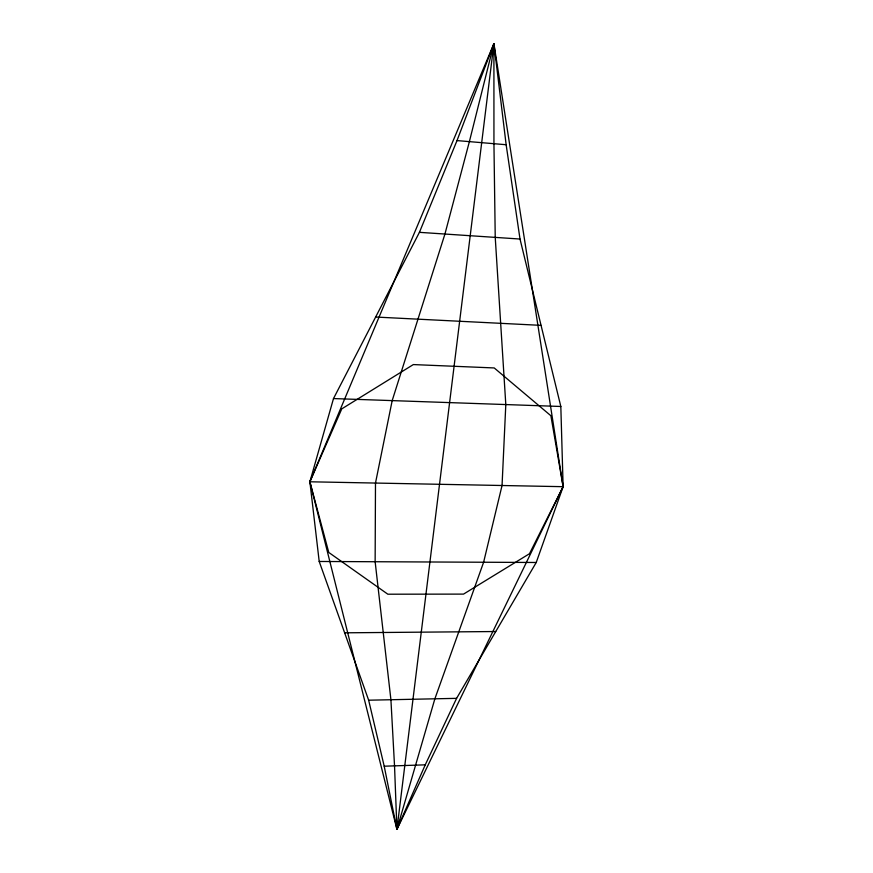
<?xml version="1.0" encoding="UTF-8"?>
<svg xmlns="http://www.w3.org/2000/svg" width="873" height="873" viewBox="0 0 873 873"><rect width="100%" height="100%" fill="white"/><g stroke="black" fill="none" stroke-linecap="round" stroke-linejoin="round"><path stroke-width="1.31" d="M396.931 829.35L493.911 43.65L563.118 486.687L536.229 562.485L456.59 698.345L425.249 764.835L396.931 829.35L309.882 481.787L333.497 398.568L419.433 232.338L457.005 140.586L493.911 43.65L506.144 144.732L520.013 239.038L560.826 406.48L563.118 486.687L396.931 829.35L384.207 766.21L368.657 700.201L319.202 561.47L309.882 481.787L493.911 43.65L493.943 143.707L495.231 237.391L505.805 404.559L502.051 485.497L483.62 562.234L434.874 698.804L396.931 829.35L394.531 765.861L390.918 699.731L375.139 561.732L375.488 483.053L392.184 400.609L444.935 234.04L469.379 141.633L493.911 43.65M309.882 481.787L341.779 408.859L413.333 364.576L494.227 367.948L550.885 415.744L563.118 486.687L529.485 553.722L463.541 594.109L387.841 594.207L328.772 552.456L309.882 481.787L563.118 486.687M384.207 766.21L425.249 764.835M368.657 700.201L456.59 698.345M344.682 632.816L495.711 631.528M319.202 561.47L536.229 562.485M333.497 398.568L560.826 406.48M375.696 317.041L541.009 325.356M419.433 232.338L520.013 239.038M457.005 140.586L506.144 144.732"/></g></svg>
